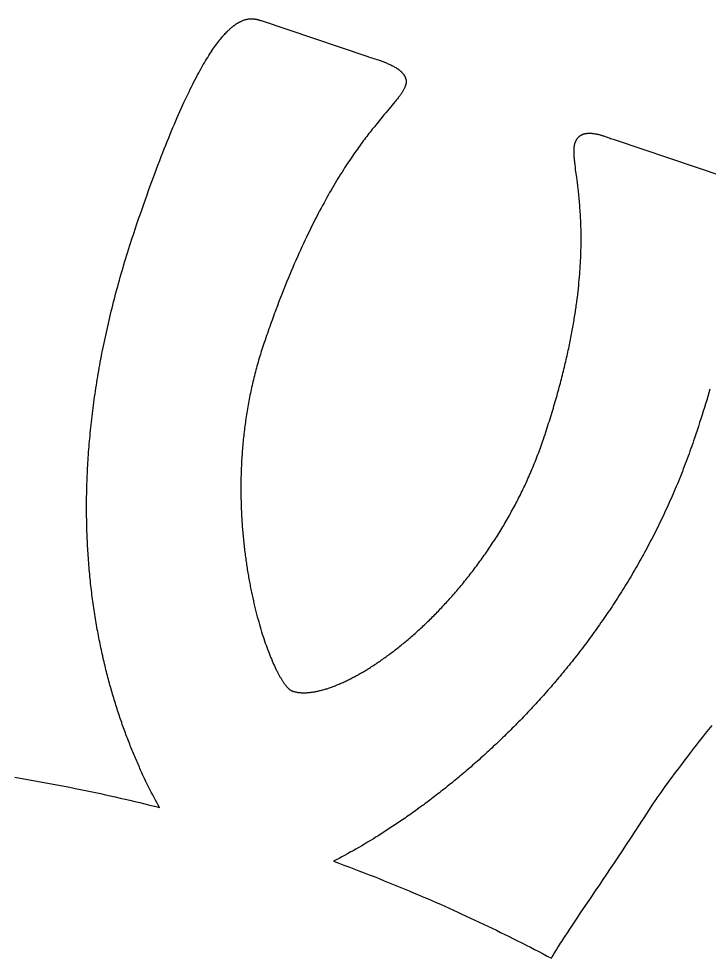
# Model space of a CAD drawing. Extents: x 156 to 510, y 849 to 1306.
# Drawn here: x 289.22 to 311.81, y 1078.94 to 1109.67 of the extents above; entities that cross this region are included whole.
import ezdxf

# ---------------------------------------------------------------- set-up
doc = ezdxf.new("R2010")
doc.units = 0
doc.layers.add('color#3f3f3fff', color=1, linetype='CONTINUOUS')

msp = doc.modelspace()

# ---------------------------------------------------------------- linework, layer by layer
at = {"layer": 'color#3f3f3fff'}
for points in [[(289.088, 1084.858), (289.268, 1084.828), (289.448, 1084.798), (289.628, 1084.766), (289.808, 1084.735), (289.988, 1084.702), (290.167, 1084.669), (290.347, 1084.636), (290.526, 1084.602), (290.706, 1084.567), (290.885, 1084.532), (291.064, 1084.496), (291.243, 1084.46), (291.405, 1084.427), (291.567, 1084.393), (291.729, 1084.359), (291.89, 1084.324), (292.052, 1084.289), (292.213, 1084.253), (292.374, 1084.217), (292.536, 1084.18), (292.697, 1084.143), (292.858, 1084.106), (293.018, 1084.068), (293.179, 1084.029), (293.34, 1083.99), (293.5, 1083.951), (293.66, 1083.911), (293.821, 1083.871), (293.777, 1083.951), (293.732, 1084.033), (293.688, 1084.115), (293.644, 1084.199), (293.6, 1084.283), (293.556, 1084.369), (293.512, 1084.456), (293.468, 1084.544), (293.424, 1084.633), (293.38, 1084.724), (293.337, 1084.815), (293.293, 1084.907), (293.272, 1084.954), (293.25, 1085.001), (293.228, 1085.048), (293.207, 1085.095), (293.185, 1085.143), (293.164, 1085.191), (293.142, 1085.239), (293.121, 1085.288), (293.099, 1085.337), (293.078, 1085.386), (293.057, 1085.435), (293.036, 1085.485), (293.015, 1085.535), (292.993, 1085.585), (292.972, 1085.635), (292.951, 1085.686), (292.931, 1085.737), (292.91, 1085.788), (292.889, 1085.84), (292.868, 1085.892), (292.848, 1085.944), (292.827, 1085.996), (292.807, 1086.049), (292.786, 1086.102), (292.766, 1086.155), (292.746, 1086.208), (292.726, 1086.262), (292.706, 1086.316), (292.686, 1086.37), (292.666, 1086.425), (292.646, 1086.48), (292.626, 1086.535), (292.607, 1086.59), (292.587, 1086.645), (292.568, 1086.701), (292.549, 1086.757), (292.529, 1086.814), (292.51, 1086.871), (292.491, 1086.928), (292.472, 1086.985), (292.454, 1087.042), (292.435, 1087.1), (292.416, 1087.158), (292.398, 1087.216), (292.38, 1087.275), (292.362, 1087.334), (292.343, 1087.393), (292.325, 1087.452), (292.308, 1087.512), (292.29, 1087.572), (292.272, 1087.632), (292.255, 1087.692), (292.238, 1087.753), (292.22, 1087.814), (292.203, 1087.875), (292.186, 1087.937), (292.17, 1087.998), (292.153, 1088.06), (292.137, 1088.123), (292.12, 1088.185), (292.104, 1088.248), (292.088, 1088.311), (292.072, 1088.375), (292.056, 1088.438), (292.041, 1088.502), (292.025, 1088.566), (292.01, 1088.631), (291.995, 1088.695), (291.98, 1088.76), (291.965, 1088.826), (291.95, 1088.891), (291.936, 1088.957), (291.922, 1089.023), (291.907, 1089.089), (291.893, 1089.156), (291.88, 1089.222), (291.866, 1089.289), (291.853, 1089.357), (291.839, 1089.424), (291.826, 1089.492), (291.813, 1089.56), (291.801, 1089.629), (291.788, 1089.697), (291.776, 1089.766), (291.763, 1089.835), (291.752, 1089.905), (291.74, 1089.975), (291.728, 1090.045), (291.717, 1090.115), (291.706, 1090.185), (291.695, 1090.256), (291.684, 1090.327), (291.673, 1090.398), (291.663, 1090.47), (291.653, 1090.542), (291.643, 1090.614), (291.633, 1090.686), (291.623, 1090.759), (291.614, 1090.831), (291.605, 1090.905), (291.596, 1090.978), (291.588, 1091.051), (291.579, 1091.125), (291.571, 1091.199), (291.563, 1091.274), (291.555, 1091.349), (291.548, 1091.423), (291.54, 1091.499), (291.533, 1091.574), (291.526, 1091.65), (291.52, 1091.726), (291.514, 1091.802), (291.507, 1091.878), (291.502, 1091.955), (291.496, 1092.032), (291.491, 1092.109), (291.485, 1092.187), (291.481, 1092.265), (291.476, 1092.343), (291.472, 1092.421), (291.467, 1092.5), (291.464, 1092.578), (291.46, 1092.657), (291.457, 1092.737), (291.454, 1092.816), (291.451, 1092.896), (291.448, 1092.976), (291.446, 1093.057), (291.444, 1093.137), (291.442, 1093.218), (291.441, 1093.299), (291.44, 1093.38), (291.439, 1093.462), (291.438, 1093.544), (291.438, 1093.626), (291.438, 1093.708), (291.438, 1093.791), (291.438, 1093.874), (291.439, 1093.957), (291.44, 1094.041), (291.442, 1094.124), (291.443, 1094.208), (291.445, 1094.292), (291.448, 1094.377), (291.45, 1094.462), (291.453, 1094.546), (291.456, 1094.632), (291.46, 1094.717), (291.463, 1094.803), (291.468, 1094.889), (291.472, 1094.975), (291.477, 1095.061), (291.482, 1095.148), (291.487, 1095.235), (291.493, 1095.322), (291.499, 1095.41), (291.505, 1095.498), (291.512, 1095.586), (291.519, 1095.674), (291.526, 1095.762), (291.533, 1095.851), (291.541, 1095.94), (291.55, 1096.029), (291.558, 1096.119), (291.567, 1096.208), (291.576, 1096.298), (291.586, 1096.389), (291.596, 1096.479), (291.606, 1096.57), (291.617, 1096.661), (291.628, 1096.752), (291.639, 1096.844), (291.651, 1096.936), (291.663, 1097.028), (291.676, 1097.12), (291.688, 1097.212), (291.701, 1097.305), (291.715, 1097.398), (291.729, 1097.491), (291.743, 1097.585), (291.757, 1097.679), (291.772, 1097.773), (291.788, 1097.867), (291.803, 1097.961), (291.819, 1098.056), (291.836, 1098.151), (291.853, 1098.246), (291.87, 1098.342), (291.887, 1098.438), (291.905, 1098.534), (291.924, 1098.63), (291.942, 1098.726), (291.961, 1098.823), (291.981, 1098.92), (292.001, 1099.017), (292.021, 1099.115), (292.042, 1099.213), (292.063, 1099.311), (292.084, 1099.409), (292.106, 1099.507), (292.128, 1099.606), (292.151, 1099.705), (292.174, 1099.804), (292.198, 1099.904), (292.222, 1100.003), (292.246, 1100.103), (292.271, 1100.203), (292.296, 1100.304), (292.321, 1100.405), (292.347, 1100.506), (292.374, 1100.607), (292.4, 1100.708), (292.428, 1100.81), (292.455, 1100.912), (292.483, 1101.014), (292.512, 1101.116), (292.541, 1101.219), (292.57, 1101.322), (292.6, 1101.425), (292.63, 1101.528), (292.661, 1101.632), (292.692, 1101.736), (292.724, 1101.84), (292.756, 1101.944), (292.788, 1102.049), (292.821, 1102.154), (292.854, 1102.259), (292.888, 1102.364), (292.922, 1102.47), (292.957, 1102.576), (292.992, 1102.682), (293.028, 1102.788), (293.085, 1102.956), (293.141, 1103.121), (293.197, 1103.283), (293.252, 1103.443), (293.307, 1103.6), (293.362, 1103.755), (293.416, 1103.907), (293.469, 1104.056), (293.522, 1104.203), (293.575, 1104.347), (293.627, 1104.489), (293.679, 1104.629), (293.73, 1104.765), (293.781, 1104.9), (293.831, 1105.032), (293.881, 1105.161), (293.931, 1105.289), (293.98, 1105.413), (294.028, 1105.536), (294.076, 1105.656), (294.124, 1105.774), (294.172, 1105.89), (294.218, 1106.003), (294.265, 1106.114), (294.311, 1106.223), (294.357, 1106.33), (294.402, 1106.434), (294.447, 1106.537), (294.491, 1106.637), (294.535, 1106.735), (294.578, 1106.831), (294.622, 1106.925), (294.664, 1107.017), (294.707, 1107.107), (294.748, 1107.195), (294.79, 1107.281), (294.831, 1107.365), (294.872, 1107.447), (294.912, 1107.527), (294.952, 1107.606), (294.991, 1107.682), (295.031, 1107.757), (295.069, 1107.83), (295.108, 1107.901), (295.146, 1107.97), (295.183, 1108.037), (295.22, 1108.103), (295.257, 1108.167), (295.294, 1108.229), (295.33, 1108.29), (295.365, 1108.349), (295.401, 1108.406), (295.436, 1108.462), (295.47, 1108.516), (295.505, 1108.568), (295.538, 1108.619), (295.572, 1108.669), (295.605, 1108.717), (295.638, 1108.763), (295.67, 1108.808), (295.702, 1108.852), (295.734, 1108.894), (295.765, 1108.935), (295.796, 1108.974), (295.827, 1109.012), (295.857, 1109.049), (295.887, 1109.084), (295.917, 1109.118), (295.946, 1109.151), (295.975, 1109.182), (296.004, 1109.213), (296.032, 1109.242), (296.046, 1109.256), (296.06, 1109.27), (296.074, 1109.283), (296.088, 1109.297), (296.102, 1109.31), (296.115, 1109.322), (296.129, 1109.335), (296.142, 1109.347), (296.156, 1109.359), (296.169, 1109.37), (296.182, 1109.381), (296.195, 1109.392), (296.208, 1109.403), (296.221, 1109.414), (296.234, 1109.424), (296.247, 1109.434), (296.26, 1109.444), (296.273, 1109.453), (296.285, 1109.462), (296.298, 1109.471), (296.31, 1109.48), (296.322, 1109.489), (296.335, 1109.497), (296.347, 1109.505), (296.359, 1109.513), (296.371, 1109.52), (296.383, 1109.528), (296.395, 1109.535), (296.407, 1109.542), (296.419, 1109.549), (296.43, 1109.555), (296.442, 1109.561), (296.453, 1109.567), (296.465, 1109.573), (296.476, 1109.579), (296.488, 1109.584), (296.51, 1109.594), (296.532, 1109.604), (296.554, 1109.613), (296.575, 1109.621), (296.597, 1109.628), (296.618, 1109.635), (296.638, 1109.64), (296.659, 1109.646), (296.679, 1109.65), (296.699, 1109.654), (296.718, 1109.658), (296.737, 1109.661), (296.756, 1109.663), (296.775, 1109.665), (296.794, 1109.666), (296.812, 1109.667), (296.83, 1109.667), (296.848, 1109.667), (296.865, 1109.667), (296.882, 1109.666), (296.899, 1109.665), (296.916, 1109.663), (296.932, 1109.661), (296.948, 1109.659), (296.964, 1109.656), (296.98, 1109.654), (296.995, 1109.651), (297.011, 1109.647), (297.026, 1109.644), (297.04, 1109.64), (297.055, 1109.636), (297.069, 1109.633), (297.083, 1109.628), (297.097, 1109.624), (297.124, 1109.616), (297.15, 1109.607), (300.608, 1108.442), (300.644, 1108.43), (300.684, 1108.417), (300.775, 1108.389), (300.824, 1108.373), (300.876, 1108.357), (300.93, 1108.339), (300.986, 1108.32), (301.014, 1108.311), (301.043, 1108.301), (301.072, 1108.29), (301.101, 1108.28), (301.13, 1108.269), (301.16, 1108.258), (301.189, 1108.246), (301.218, 1108.234), (301.248, 1108.222), (301.277, 1108.21), (301.306, 1108.197), (301.335, 1108.184), (301.364, 1108.171), (301.392, 1108.157), (301.42, 1108.143), (301.448, 1108.129), (301.476, 1108.115), (301.503, 1108.1), (301.529, 1108.084), (301.555, 1108.069), (301.568, 1108.061), (301.58, 1108.053), (301.593, 1108.045), (301.605, 1108.036), (301.617, 1108.028), (301.629, 1108.02), (301.64, 1108.011), (301.652, 1108.003), (301.663, 1107.994), (301.674, 1107.985), (301.685, 1107.976), (301.696, 1107.968), (301.707, 1107.959), (301.717, 1107.949), (301.727, 1107.94), (301.737, 1107.931), (301.746, 1107.921), (301.755, 1107.912), (301.765, 1107.902), (301.773, 1107.893), (301.782, 1107.883), (301.79, 1107.873), (301.798, 1107.863), (301.806, 1107.853), (301.813, 1107.843), (301.82, 1107.833), (301.827, 1107.822), (301.834, 1107.812), (301.84, 1107.801), (301.846, 1107.79), (301.852, 1107.78), (301.857, 1107.769), (301.862, 1107.758), (301.866, 1107.747), (301.871, 1107.736), (301.874, 1107.724), (301.878, 1107.713), (301.881, 1107.701), (301.884, 1107.69), (301.886, 1107.678), (301.889, 1107.666), (301.89, 1107.654), (301.891, 1107.642), (301.892, 1107.63), (301.893, 1107.618), (301.893, 1107.606), (301.893, 1107.593), (301.892, 1107.581), (301.891, 1107.568), (301.889, 1107.555), (301.887, 1107.542), (301.885, 1107.529), (301.882, 1107.516), (301.878, 1107.503), (301.874, 1107.49), (301.87, 1107.476), (301.867, 1107.467), (301.863, 1107.458), (301.856, 1107.439), (301.848, 1107.42), (301.839, 1107.401), (301.83, 1107.381), (301.82, 1107.362), (301.809, 1107.342), (301.798, 1107.321), (301.786, 1107.301), (301.773, 1107.28), (301.759, 1107.259), (301.745, 1107.238), (301.731, 1107.216), (301.715, 1107.194), (301.699, 1107.171), (301.683, 1107.148), (301.665, 1107.125), (301.648, 1107.102), (301.629, 1107.078), (301.61, 1107.053), (301.59, 1107.028), (301.57, 1107.003), (301.549, 1106.977), (301.528, 1106.95), (301.483, 1106.896), (301.436, 1106.84), (301.387, 1106.781), (301.336, 1106.721), (301.227, 1106.592), (301.169, 1106.523), (301.11, 1106.452), (301.048, 1106.378), (300.985, 1106.301), (300.92, 1106.221), (300.886, 1106.18), (300.853, 1106.138), (300.818, 1106.095), (300.784, 1106.052), (300.749, 1106.007), (300.713, 1105.962), (300.678, 1105.916), (300.641, 1105.869), (300.605, 1105.821), (300.568, 1105.772), (300.53, 1105.722), (300.492, 1105.671), (300.454, 1105.62), (300.415, 1105.567), (300.376, 1105.514), (300.337, 1105.459), (300.297, 1105.403), (300.257, 1105.347), (300.217, 1105.289), (300.176, 1105.231), (300.135, 1105.171), (300.094, 1105.11), (300.052, 1105.048), (300.01, 1104.985), (299.968, 1104.921), (299.925, 1104.856), (299.882, 1104.79), (299.839, 1104.722), (299.795, 1104.654), (299.751, 1104.584), (299.707, 1104.513), (299.663, 1104.441), (299.618, 1104.367), (299.573, 1104.293), (299.528, 1104.217), (299.483, 1104.14), (299.437, 1104.061), (299.391, 1103.982), (299.345, 1103.901), (299.299, 1103.818), (299.252, 1103.735), (299.206, 1103.65), (299.159, 1103.564), (299.111, 1103.476), (299.064, 1103.387), (299.016, 1103.297), (298.969, 1103.205), (298.921, 1103.112), (298.873, 1103.017), (298.824, 1102.921), (298.776, 1102.824), (298.727, 1102.725), (298.679, 1102.624), (298.63, 1102.522), (298.581, 1102.419), (298.532, 1102.314), (298.482, 1102.207), (298.433, 1102.099), (298.384, 1101.99), (298.334, 1101.878), (298.284, 1101.766), (298.234, 1101.651), (298.184, 1101.535), (298.134, 1101.418), (298.084, 1101.299), (298.034, 1101.178), (297.984, 1101.055), (297.934, 1100.931), (297.883, 1100.805), (297.833, 1100.678), (297.783, 1100.548), (297.732, 1100.417), (297.682, 1100.284), (297.631, 1100.15), (297.606, 1100.082), (297.58, 1100.014), (297.555, 1099.945), (297.53, 1099.875), (297.505, 1099.806), (297.479, 1099.736), (297.454, 1099.665), (297.429, 1099.594), (297.403, 1099.522), (297.378, 1099.45), (297.353, 1099.378), (297.327, 1099.305), (297.302, 1099.232), (297.277, 1099.158), (297.252, 1099.083), (297.226, 1099.009), (297.205, 1098.945), (297.184, 1098.881), (297.164, 1098.818), (297.143, 1098.754), (297.124, 1098.69), (297.104, 1098.627), (297.085, 1098.563), (297.066, 1098.499), (297.048, 1098.435), (297.029, 1098.372), (297.012, 1098.308), (296.994, 1098.244), (296.977, 1098.18), (296.96, 1098.117), (296.944, 1098.053), (296.927, 1097.989), (296.912, 1097.926), (296.896, 1097.862), (296.881, 1097.798), (296.866, 1097.735), (296.851, 1097.671), (296.837, 1097.607), (296.823, 1097.544), (296.81, 1097.48), (296.796, 1097.417), (296.783, 1097.353), (296.771, 1097.29), (296.758, 1097.226), (296.746, 1097.163), (296.734, 1097.1), (296.723, 1097.036), (296.712, 1096.973), (296.701, 1096.91), (296.69, 1096.847), (296.68, 1096.783), (296.67, 1096.72), (296.66, 1096.657), (296.651, 1096.594), (296.642, 1096.531), (296.633, 1096.468), (296.624, 1096.406), (296.616, 1096.343), (296.608, 1096.28), (296.6, 1096.218), (296.593, 1096.155), (296.585, 1096.093), (296.578, 1096.03), (296.572, 1095.968), (296.565, 1095.906), (296.559, 1095.843), (296.553, 1095.781), (296.548, 1095.719), (296.542, 1095.657), (296.537, 1095.595), (296.532, 1095.534), (296.528, 1095.472), (296.523, 1095.41), (296.519, 1095.349), (296.515, 1095.288), (296.512, 1095.226), (296.508, 1095.165), (296.505, 1095.104), (296.502, 1095.043), (296.5, 1094.982), (296.497, 1094.921), (296.495, 1094.861), (296.493, 1094.8), (296.491, 1094.74), (296.49, 1094.679), (296.489, 1094.619), (296.488, 1094.559), (296.487, 1094.499), (296.486, 1094.439), (296.486, 1094.38), (296.486, 1094.32), (296.486, 1094.261), (296.486, 1094.201), (296.487, 1094.142), (296.487, 1094.083), (296.488, 1094.024), (296.489, 1093.965), (296.491, 1093.907), (296.492, 1093.848), (296.494, 1093.79), (296.496, 1093.732), (296.498, 1093.674), (296.5, 1093.616), (296.503, 1093.558), (296.505, 1093.501), (296.508, 1093.443), (296.511, 1093.386), (296.515, 1093.329), (296.518, 1093.272), (296.522, 1093.215), (296.525, 1093.159), (296.529, 1093.102), (296.533, 1093.046), (296.538, 1092.99), (296.542, 1092.934), (296.547, 1092.878), (296.552, 1092.823), (296.557, 1092.768), (296.562, 1092.712), (296.567, 1092.657), (296.573, 1092.603), (296.579, 1092.548), (296.584, 1092.494), (296.59, 1092.439), (296.596, 1092.385), (296.603, 1092.332), (296.609, 1092.278), (296.616, 1092.225), (296.622, 1092.171), (296.629, 1092.118), (296.636, 1092.066), (296.644, 1092.013), (296.651, 1091.961), (296.658, 1091.909), (296.666, 1091.857), (296.673, 1091.805), (296.681, 1091.753), (296.689, 1091.702), (296.697, 1091.651), (296.706, 1091.6), (296.714, 1091.55), (296.722, 1091.499), (296.731, 1091.449), (296.74, 1091.399), (296.749, 1091.35), (296.757, 1091.3), (296.767, 1091.251), (296.776, 1091.202), (296.785, 1091.154), (296.794, 1091.105), (296.804, 1091.057), (296.813, 1091.009), (296.823, 1090.961), (296.833, 1090.914), (296.853, 1090.82), (296.873, 1090.727), (296.894, 1090.635), (296.915, 1090.544), (296.936, 1090.454), (296.958, 1090.366), (296.979, 1090.278), (297.002, 1090.192), (297.024, 1090.107), (297.047, 1090.022), (297.07, 1089.94), (297.093, 1089.858), (297.117, 1089.777), (297.14, 1089.698), (297.164, 1089.62), (297.188, 1089.544), (297.212, 1089.468), (297.237, 1089.394), (297.261, 1089.321), (297.286, 1089.25), (297.31, 1089.18), (297.335, 1089.111), (297.36, 1089.044), (297.385, 1088.978), (297.409, 1088.913), (297.434, 1088.85), (297.459, 1088.789), (297.484, 1088.729), (297.509, 1088.67), (297.534, 1088.613), (297.559, 1088.557), (297.583, 1088.503), (297.608, 1088.45), (297.633, 1088.399), (297.657, 1088.35), (297.669, 1088.326), (297.681, 1088.302), (297.693, 1088.279), (297.705, 1088.256), (297.717, 1088.233), (297.729, 1088.211), (297.741, 1088.19), (297.753, 1088.168), (297.765, 1088.147), (297.777, 1088.127), (297.789, 1088.107), (297.8, 1088.087), (297.812, 1088.068), (297.824, 1088.049), (297.835, 1088.031), (297.847, 1088.013), (297.858, 1087.996), (297.869, 1087.979), (297.881, 1087.962), (297.892, 1087.946), (297.903, 1087.93), (297.914, 1087.915), (297.925, 1087.9), (297.936, 1087.886), (297.947, 1087.872), (297.958, 1087.858), (297.968, 1087.845), (297.979, 1087.832), (297.99, 1087.82), (298, 1087.809), (298.01, 1087.797), (298.021, 1087.787), (298.031, 1087.776), (298.041, 1087.766), (298.051, 1087.757), (298.061, 1087.748), (298.071, 1087.74), (298.08, 1087.732), (298.09, 1087.724), (298.099, 1087.717), (298.109, 1087.711), (298.118, 1087.705), (298.127, 1087.699), (298.136, 1087.694), (298.145, 1087.689), (298.154, 1087.685), (298.163, 1087.682), (298.171, 1087.679), (298.19, 1087.672), (298.209, 1087.667), (298.228, 1087.661), (298.248, 1087.656), (298.267, 1087.652), (298.287, 1087.648), (298.308, 1087.644), (298.328, 1087.64), (298.349, 1087.637), (298.371, 1087.634), (298.392, 1087.631), (298.414, 1087.629), (298.436, 1087.627), (298.458, 1087.626), (298.481, 1087.625), (298.503, 1087.624), (298.526, 1087.623), (298.55, 1087.623), (298.573, 1087.624), (298.597, 1087.624), (298.621, 1087.625), (298.646, 1087.626), (298.67, 1087.628), (298.695, 1087.63), (298.72, 1087.632), (298.745, 1087.635), (298.771, 1087.638), (298.797, 1087.641), (298.823, 1087.645), (298.849, 1087.648), (298.875, 1087.653), (298.902, 1087.657), (298.929, 1087.662), (298.956, 1087.668), (298.984, 1087.673), (299.011, 1087.679), (299.039, 1087.686), (299.067, 1087.692), (299.095, 1087.699), (299.124, 1087.706), (299.152, 1087.714), (299.181, 1087.722), (299.21, 1087.73), (299.239, 1087.739), (299.269, 1087.748), (299.299, 1087.757), (299.328, 1087.767), (299.358, 1087.777), (299.389, 1087.787), (299.419, 1087.797), (299.45, 1087.808), (299.48, 1087.819), (299.511, 1087.831), (299.543, 1087.843), (299.574, 1087.855), (299.605, 1087.867), (299.637, 1087.88), (299.669, 1087.893), (299.701, 1087.907), (299.733, 1087.921), (299.765, 1087.935), (299.798, 1087.949), (299.83, 1087.964), (299.863, 1087.979), (299.896, 1087.994), (299.929, 1088.01), (299.962, 1088.026), (299.996, 1088.042), (300.029, 1088.059), (300.063, 1088.075), (300.097, 1088.093), (300.131, 1088.11), (300.165, 1088.128), (300.199, 1088.146), (300.234, 1088.164), (300.268, 1088.183), (300.303, 1088.202), (300.337, 1088.222), (300.372, 1088.241), (300.407, 1088.261), (300.442, 1088.281), (300.478, 1088.302), (300.513, 1088.323), (300.548, 1088.344), (300.584, 1088.366), (300.62, 1088.387), (300.655, 1088.409), (300.691, 1088.432), (300.727, 1088.454), (300.763, 1088.477), (300.799, 1088.501), (300.836, 1088.524), (300.872, 1088.548), (300.909, 1088.572), (300.945, 1088.597), (300.982, 1088.621), (301.018, 1088.646), (301.055, 1088.672), (301.092, 1088.697), (301.129, 1088.723), (301.166, 1088.75), (301.203, 1088.776), (301.24, 1088.803), (301.277, 1088.83), (301.315, 1088.857), (301.352, 1088.885), (301.389, 1088.913), (301.427, 1088.941), (301.464, 1088.97), (301.502, 1088.998), (301.539, 1089.027), (301.577, 1089.057), (301.615, 1089.086), (301.653, 1089.116), (301.69, 1089.147), (301.728, 1089.177), (301.766, 1089.208), (301.804, 1089.239), (301.842, 1089.27), (301.88, 1089.302), (301.918, 1089.334), (301.956, 1089.366), (301.994, 1089.398), (302.032, 1089.431), (302.07, 1089.464), (302.108, 1089.497), (302.147, 1089.531), (302.185, 1089.565), (302.223, 1089.599), (302.261, 1089.633), (302.299, 1089.668), (302.337, 1089.703), (302.376, 1089.738), (302.414, 1089.773), (302.452, 1089.809), (302.49, 1089.845), (302.528, 1089.881), (302.567, 1089.918), (302.605, 1089.954), (302.643, 1089.991), (302.681, 1090.029), (302.719, 1090.066), (302.757, 1090.104), (302.795, 1090.142), (302.833, 1090.181), (302.871, 1090.219), (302.909, 1090.258), (302.947, 1090.297), (302.985, 1090.337), (303.023, 1090.376), (303.061, 1090.416), (303.099, 1090.457), (303.137, 1090.497), (303.174, 1090.538), (303.212, 1090.579), (303.25, 1090.62), (303.287, 1090.661), (303.325, 1090.703), (303.362, 1090.745), (303.4, 1090.787), (303.437, 1090.83), (303.474, 1090.872), (303.512, 1090.915), (303.549, 1090.959), (303.586, 1091.002), (303.623, 1091.046), (303.66, 1091.09), (303.697, 1091.134), (303.733, 1091.179), (303.77, 1091.223), (303.807, 1091.268), (303.843, 1091.313), (303.88, 1091.359), (303.916, 1091.405), (303.953, 1091.451), (303.989, 1091.497), (304.025, 1091.543), (304.061, 1091.59), (304.097, 1091.637), (304.133, 1091.684), (304.168, 1091.731), (304.204, 1091.779), (304.239, 1091.827), (304.275, 1091.875), (304.31, 1091.923), (304.345, 1091.972), (304.38, 1092.021), (304.415, 1092.07), (304.45, 1092.119), (304.485, 1092.169), (304.519, 1092.218), (304.554, 1092.268), (304.588, 1092.318), (304.622, 1092.369), (304.656, 1092.42), (304.69, 1092.471), (304.724, 1092.522), (304.757, 1092.573), (304.791, 1092.625), (304.824, 1092.676), (304.857, 1092.728), (304.89, 1092.781), (304.923, 1092.833), (304.956, 1092.886), (304.988, 1092.939), (305.021, 1092.992), (305.053, 1093.046), (305.085, 1093.099), (305.117, 1093.153), (305.149, 1093.207), (305.18, 1093.261), (305.211, 1093.316), (305.243, 1093.371), (305.274, 1093.425), (305.305, 1093.481), (305.335, 1093.536), (305.366, 1093.592), (305.396, 1093.647), (305.426, 1093.703), (305.456, 1093.76), (305.486, 1093.816), (305.515, 1093.873), (305.545, 1093.93), (305.574, 1093.987), (305.603, 1094.044), (305.631, 1094.102), (305.66, 1094.159), (305.688, 1094.217), (305.716, 1094.275), (305.744, 1094.334), (305.772, 1094.392), (305.799, 1094.451), (305.827, 1094.51), (305.854, 1094.569), (305.88, 1094.629), (305.907, 1094.688), (305.933, 1094.748), (305.959, 1094.808), (305.985, 1094.868), (306.011, 1094.928), (306.036, 1094.989), (306.061, 1095.05), (306.086, 1095.111), (306.111, 1095.172), (306.136, 1095.233), (306.16, 1095.295), (306.184, 1095.357), (306.207, 1095.419), (306.231, 1095.481), (306.254, 1095.543), (306.277, 1095.606), (306.299, 1095.669), (306.322, 1095.732), (306.344, 1095.795), (306.366, 1095.858), (306.387, 1095.922), (306.413, 1095.996), (306.437, 1096.071), (306.462, 1096.145), (306.486, 1096.219), (306.51, 1096.292), (306.533, 1096.365), (306.556, 1096.438), (306.579, 1096.51), (306.602, 1096.582), (306.624, 1096.654), (306.646, 1096.725), (306.668, 1096.796), (306.689, 1096.867), (306.71, 1096.937), (306.731, 1097.007), (306.752, 1097.077), (306.772, 1097.146), (306.792, 1097.215), (306.811, 1097.283), (306.83, 1097.351), (306.849, 1097.419), (306.868, 1097.487), (306.887, 1097.554), (306.905, 1097.621), (306.923, 1097.687), (306.94, 1097.753), (306.958, 1097.819), (306.975, 1097.885), (306.991, 1097.95), (307.008, 1098.014), (307.024, 1098.079), (307.04, 1098.143), (307.056, 1098.207), (307.071, 1098.27), (307.086, 1098.333), (307.101, 1098.396), (307.116, 1098.459), (307.13, 1098.521), (307.145, 1098.583), (307.159, 1098.644), (307.172, 1098.705), (307.186, 1098.766), (307.199, 1098.827), (307.212, 1098.887), (307.224, 1098.947), (307.237, 1099.006), (307.249, 1099.066), (307.261, 1099.125), (307.273, 1099.183), (307.284, 1099.241), (307.295, 1099.299), (307.306, 1099.357), (307.317, 1099.414), (307.328, 1099.471), (307.338, 1099.528), (307.348, 1099.584), (307.358, 1099.64), (307.368, 1099.696), (307.377, 1099.752), (307.387, 1099.807), (307.396, 1099.862), (307.404, 1099.916), (307.413, 1099.97), (307.421, 1100.024), (307.43, 1100.078), (307.438, 1100.131), (307.445, 1100.184), (307.453, 1100.237), (307.46, 1100.289), (307.468, 1100.341), (307.475, 1100.393), (307.481, 1100.444), (307.495, 1100.546), (307.507, 1100.647), (307.518, 1100.747), (307.529, 1100.845), (307.539, 1100.942), (307.549, 1101.038), (307.558, 1101.133), (307.566, 1101.227), (307.573, 1101.32), (307.58, 1101.411), (307.587, 1101.501), (307.592, 1101.591), (307.597, 1101.679), (307.602, 1101.765), (307.606, 1101.851), (307.609, 1101.936), (307.612, 1102.02), (307.614, 1102.102), (307.616, 1102.183), (307.618, 1102.264), (307.619, 1102.343), (307.619, 1102.421), (307.619, 1102.498), (307.619, 1102.574), (307.618, 1102.649), (307.617, 1102.723), (307.615, 1102.796), (307.613, 1102.868), (307.611, 1102.939), (307.609, 1103.009), (307.606, 1103.078), (307.602, 1103.145), (307.599, 1103.212), (307.595, 1103.278), (307.591, 1103.343), (307.587, 1103.407), (307.582, 1103.469), (307.578, 1103.531), (307.573, 1103.592), (307.568, 1103.652), (307.563, 1103.711), (307.557, 1103.769), (307.552, 1103.826), (307.546, 1103.883), (307.54, 1103.938), (307.534, 1103.992), (307.528, 1104.046), (307.522, 1104.098), (307.51, 1104.201), (307.498, 1104.299), (307.486, 1104.395), (307.474, 1104.486), (307.451, 1104.66), (307.44, 1104.742), (307.43, 1104.82), (307.42, 1104.895), (307.412, 1104.968), (307.408, 1105.002), (307.404, 1105.037), (307.401, 1105.07), (307.398, 1105.103), (307.395, 1105.134), (307.393, 1105.166), (307.391, 1105.196), (307.389, 1105.226), (307.388, 1105.255), (307.387, 1105.283), (307.386, 1105.31), (307.386, 1105.337), (307.386, 1105.363), (307.387, 1105.389), (307.388, 1105.413), (307.389, 1105.437), (307.392, 1105.461), (307.394, 1105.483), (307.396, 1105.494), (307.397, 1105.505), (307.399, 1105.516), (307.401, 1105.527), (307.403, 1105.537), (307.405, 1105.547), (307.407, 1105.557), (307.41, 1105.567), (307.412, 1105.577), (307.415, 1105.587), (307.418, 1105.596), (307.421, 1105.606), (307.426, 1105.619), (307.431, 1105.632), (307.436, 1105.645), (307.441, 1105.657), (307.446, 1105.669), (307.452, 1105.681), (307.458, 1105.692), (307.464, 1105.703), (307.47, 1105.714), (307.477, 1105.724), (307.483, 1105.734), (307.49, 1105.744), (307.497, 1105.754), (307.504, 1105.763), (307.511, 1105.772), (307.519, 1105.78), (307.526, 1105.789), (307.534, 1105.797), (307.542, 1105.804), (307.55, 1105.812), (307.558, 1105.819), (307.566, 1105.826), (307.575, 1105.833), (307.584, 1105.839), (307.592, 1105.845), (307.601, 1105.851), (307.61, 1105.857), (307.62, 1105.862), (307.629, 1105.867), (307.638, 1105.872), (307.648, 1105.877), (307.658, 1105.881), (307.667, 1105.885), (307.677, 1105.889), (307.687, 1105.893), (307.697, 1105.896), (307.708, 1105.9), (307.718, 1105.903), (307.729, 1105.906), (307.739, 1105.908), (307.75, 1105.911), (307.761, 1105.913), (307.771, 1105.915), (307.782, 1105.917), (307.793, 1105.918), (307.805, 1105.92), (307.816, 1105.921), (307.827, 1105.922), (307.838, 1105.923), (307.85, 1105.923), (307.861, 1105.924), (307.873, 1105.924), (307.884, 1105.924), (307.896, 1105.924), (307.908, 1105.924), (307.92, 1105.924), (307.943, 1105.923), (307.967, 1105.921), (307.991, 1105.919), (308.016, 1105.916), (308.04, 1105.913), (308.064, 1105.909), (308.089, 1105.905), (308.114, 1105.9), (308.138, 1105.895), (308.163, 1105.89), (308.188, 1105.884), (308.212, 1105.878), (308.237, 1105.871), (308.261, 1105.865), (308.286, 1105.858), (308.31, 1105.851), (308.334, 1105.843), (308.358, 1105.836), (308.382, 1105.828), (308.405, 1105.82), (308.452, 1105.804), (308.497, 1105.789), (308.542, 1105.773), (308.584, 1105.757), (308.665, 1105.728), (308.702, 1105.715), (308.737, 1105.703), (312.256, 1104.517)], [(311.833, 1097.552), (311.799, 1097.435), (311.764, 1097.316), (311.728, 1097.197), (311.691, 1097.076), (311.654, 1096.955), (311.615, 1096.832), (311.576, 1096.709), (311.537, 1096.584), (311.496, 1096.458), (311.455, 1096.332), (311.413, 1096.204), (311.371, 1096.076), (311.327, 1095.946), (311.298, 1095.861), (311.269, 1095.777), (311.24, 1095.692), (311.21, 1095.608), (311.18, 1095.524), (311.15, 1095.44), (311.12, 1095.357), (311.089, 1095.274), (311.058, 1095.191), (311.027, 1095.108), (310.995, 1095.025), (310.963, 1094.943), (310.931, 1094.861), (310.899, 1094.779), (310.866, 1094.698), (310.833, 1094.617), (310.8, 1094.536), (310.767, 1094.455), (310.733, 1094.374), (310.699, 1094.294), (310.665, 1094.214), (310.631, 1094.134), (310.596, 1094.054), (310.561, 1093.975), (310.526, 1093.896), (310.491, 1093.817), (310.455, 1093.738), (310.419, 1093.66), (310.383, 1093.582), (310.347, 1093.504), (310.31, 1093.426), (310.273, 1093.349), (310.236, 1093.272), (310.199, 1093.195), (310.162, 1093.118), (310.124, 1093.041), (310.086, 1092.965), (310.048, 1092.889), (310.01, 1092.813), (309.971, 1092.738), (309.932, 1092.663), (309.893, 1092.588), (309.854, 1092.513), (309.815, 1092.438), (309.775, 1092.364), (309.735, 1092.29), (309.695, 1092.216), (309.655, 1092.143), (309.614, 1092.069), (309.574, 1091.996), (309.533, 1091.923), (309.492, 1091.851), (309.45, 1091.778), (309.409, 1091.706), (309.367, 1091.634), (309.326, 1091.563), (309.284, 1091.491), (309.241, 1091.42), (309.199, 1091.349), (309.156, 1091.278), (309.114, 1091.208), (309.071, 1091.138), (309.028, 1091.068), (308.984, 1090.998), (308.941, 1090.929), (308.897, 1090.859), (308.853, 1090.79), (308.809, 1090.722), (308.765, 1090.653), (308.721, 1090.585), (308.677, 1090.517), (308.632, 1090.449), (308.587, 1090.382), (308.542, 1090.314), (308.497, 1090.247), (308.452, 1090.18), (308.406, 1090.114), (308.361, 1090.048), (308.315, 1089.982), (308.269, 1089.916), (308.223, 1089.85), (308.177, 1089.785), (308.131, 1089.72), (308.084, 1089.655), (308.038, 1089.59), (307.991, 1089.526), (307.944, 1089.462), (307.897, 1089.398), (307.85, 1089.334), (307.803, 1089.271), (307.756, 1089.207), (307.708, 1089.144), (307.661, 1089.082), (307.613, 1089.019), (307.565, 1088.957), (307.517, 1088.895), (307.469, 1088.833), (307.421, 1088.772), (307.372, 1088.711), (307.324, 1088.65), (307.275, 1088.589), (307.227, 1088.528), (307.178, 1088.468), (307.129, 1088.408), (307.08, 1088.348), (307.031, 1088.289), (306.982, 1088.229), (306.933, 1088.17), (306.883, 1088.112), (306.834, 1088.053), (306.784, 1087.995), (306.735, 1087.937), (306.685, 1087.879), (306.635, 1087.821), (306.585, 1087.764), (306.535, 1087.707), (306.485, 1087.65), (306.435, 1087.593), (306.385, 1087.537), (306.334, 1087.481), (306.284, 1087.425), (306.233, 1087.369), (306.183, 1087.314), (306.132, 1087.258), (306.082, 1087.203), (306.031, 1087.149), (305.98, 1087.094), (305.929, 1087.04), (305.878, 1086.986), (305.827, 1086.932), (305.776, 1086.879), (305.725, 1086.826), (305.674, 1086.773), (305.623, 1086.72), (305.571, 1086.667), (305.52, 1086.615), (305.469, 1086.563), (305.417, 1086.511), (305.366, 1086.46), (305.314, 1086.409), (305.263, 1086.357), (305.211, 1086.307), (305.16, 1086.256), (305.108, 1086.206), (305.056, 1086.156), (305.004, 1086.106), (304.953, 1086.056), (304.901, 1086.007), (304.849, 1085.958), (304.797, 1085.909), (304.745, 1085.86), (304.694, 1085.812), (304.642, 1085.764), (304.59, 1085.716), (304.538, 1085.668), (304.486, 1085.621), (304.434, 1085.574), (304.382, 1085.527), (304.33, 1085.48), (304.278, 1085.434), (304.226, 1085.387), (304.174, 1085.342), (304.122, 1085.296), (304.07, 1085.25), (304.018, 1085.205), (303.966, 1085.16), (303.914, 1085.115), (303.862, 1085.071), (303.81, 1085.027), (303.758, 1084.983), (303.706, 1084.939), (303.654, 1084.895), (303.602, 1084.852), (303.55, 1084.809), (303.499, 1084.766), (303.447, 1084.724), (303.395, 1084.682), (303.343, 1084.639), (303.291, 1084.598), (303.239, 1084.556), (303.188, 1084.515), (303.136, 1084.474), (303.084, 1084.433), (303.033, 1084.392), (302.981, 1084.352), (302.929, 1084.312), (302.878, 1084.272), (302.826, 1084.232), (302.775, 1084.193), (302.724, 1084.154), (302.672, 1084.115), (302.621, 1084.076), (302.57, 1084.038), (302.519, 1084), (302.467, 1083.962), (302.416, 1083.924), (302.365, 1083.887), (302.314, 1083.85), (302.263, 1083.813), (302.213, 1083.776), (302.162, 1083.74), (302.111, 1083.703), (302.06, 1083.667), (302.01, 1083.632), (301.959, 1083.596), (301.909, 1083.561), (301.859, 1083.526), (301.808, 1083.491), (301.758, 1083.457), (301.708, 1083.423), (301.658, 1083.389), (301.608, 1083.355), (301.558, 1083.321), (301.508, 1083.288), (301.459, 1083.255), (301.409, 1083.222), (301.36, 1083.19), (301.31, 1083.157), (301.261, 1083.125), (301.212, 1083.094), (301.162, 1083.062), (301.113, 1083.031), (301.064, 1083), (301.016, 1082.969), (300.967, 1082.938), (300.918, 1082.908), (300.821, 1082.848), (300.725, 1082.789), (300.629, 1082.731), (300.534, 1082.674), (300.439, 1082.618), (300.344, 1082.563), (300.25, 1082.509), (300.157, 1082.456), (300.064, 1082.404), (299.972, 1082.353), (299.88, 1082.302), (299.789, 1082.253), (299.698, 1082.205), (299.609, 1082.158), (299.519, 1082.112), (299.686, 1082.05), (299.852, 1081.989), (300.018, 1081.926), (300.184, 1081.864), (300.35, 1081.801), (300.515, 1081.737), (300.68, 1081.673), (300.845, 1081.608), (301.01, 1081.543), (301.175, 1081.477), (301.339, 1081.411), (301.504, 1081.344), (301.668, 1081.277), (301.832, 1081.209), (301.995, 1081.141), (302.159, 1081.072), (302.302, 1081.011), (302.444, 1080.95), (302.587, 1080.889), (302.729, 1080.827), (302.871, 1080.765), (303.014, 1080.703), (303.155, 1080.64), (303.297, 1080.576), (303.439, 1080.513), (303.58, 1080.449), (303.721, 1080.384), (303.862, 1080.319), (304.003, 1080.254), (304.144, 1080.188), (304.285, 1080.122), (304.425, 1080.056), (304.565, 1079.989), (304.705, 1079.922), (304.845, 1079.854), (304.985, 1079.786), (305.124, 1079.718), (305.264, 1079.649), (305.403, 1079.58), (305.542, 1079.511), (305.681, 1079.441), (305.82, 1079.371), (305.958, 1079.3), (306.097, 1079.229), (306.235, 1079.157), (306.373, 1079.086), (306.511, 1079.013), (306.649, 1078.941), (306.675, 1078.986), (306.702, 1079.033), (306.73, 1079.08), (306.759, 1079.128), (306.789, 1079.177), (306.819, 1079.226), (306.851, 1079.277), (306.883, 1079.328), (306.916, 1079.381), (306.949, 1079.434), (306.984, 1079.488), (307.019, 1079.543), (307.056, 1079.6), (307.093, 1079.657), (307.169, 1079.774), (307.249, 1079.895), (307.332, 1080.02), (307.419, 1080.149), (307.508, 1080.283), (307.601, 1080.421), (307.697, 1080.563), (307.899, 1080.862), (308.115, 1081.18), (308.227, 1081.346), (308.343, 1081.518), (308.462, 1081.694), (308.584, 1081.876), (308.71, 1082.064), (308.839, 1082.257), (308.971, 1082.455), (309.106, 1082.659), (309.245, 1082.869), (309.387, 1083.085), (309.532, 1083.307), (309.606, 1083.42), (309.68, 1083.534), (309.756, 1083.651), (309.832, 1083.768), (309.909, 1083.888), (309.987, 1084.009), (310.015, 1084.051), (310.044, 1084.093), (310.074, 1084.137), (310.105, 1084.181), (310.168, 1084.271), (310.233, 1084.363), (310.302, 1084.459), (310.372, 1084.557), (310.445, 1084.657), (310.52, 1084.76), (310.598, 1084.865), (310.678, 1084.972), (310.76, 1085.082), (310.844, 1085.194), (310.931, 1085.308), (311.019, 1085.424), (311.11, 1085.543), (311.202, 1085.663), (311.297, 1085.785), (311.393, 1085.909), (311.491, 1086.035), (311.591, 1086.162), (311.693, 1086.292), (311.797, 1086.423), (311.902, 1086.555)]]:
    msp.add_lwpolyline(points, dxfattribs=at)

doc.saveas('drawing.dxf')
